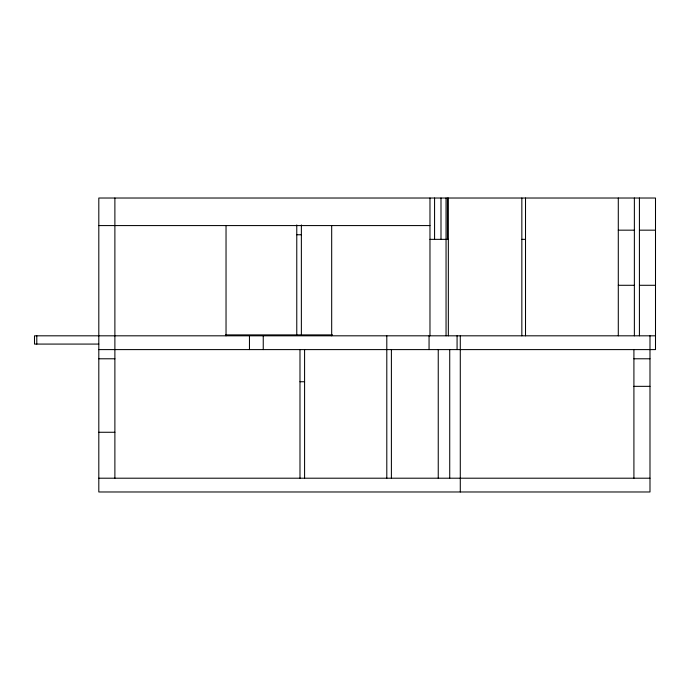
<?xml version="1.0" encoding="UTF-8"?>
<svg xmlns="http://www.w3.org/2000/svg" width="690" height="690" viewBox="0 0 690 690"><rect width="100%" height="100%" fill="white"/><g stroke="black" fill="none" stroke-linecap="round" stroke-linejoin="round"><path stroke-width="1.03" d="M98.808 225.578L429.974 225.578M618.292 230.167L634.369 230.167M639.423 230.167L655.5 230.167M296.769 234.764L301.366 234.764M429.974 239.352L448.345 239.352M521.838 239.352L525.513 239.352M618.292 285.289L634.369 285.289M639.423 285.289L655.5 285.289M225.578 334.892L332.52 334.892M655.5 335.814L34.5 335.814L34.5 344.077L98.808 344.077M98.808 349.597L655.5 349.597L655.5 198.021L98.808 198.021L98.808 491.979L649.989 491.979L649.989 335.814M98.808 358.783L114.885 358.783M633.912 358.783L649.989 358.783M299.986 381.743L304.583 381.743M633.912 386.34L649.989 386.34M98.808 432.268L114.885 432.268M98.808 478.205L649.989 478.205M639.423 198.021L639.423 335.814M634.369 198.021L634.369 335.814M633.912 349.597L633.912 478.205M618.292 198.021L618.292 335.814M525.513 198.021L525.513 335.814M521.838 198.021L521.838 335.814M460.29 335.814L460.29 491.979M457.073 335.814L457.073 349.597M449.725 349.597L449.725 478.205M448.345 198.021L448.345 335.814M447.43 198.021L447.43 239.352M446.05 198.021L446.05 335.814M440.996 198.021L440.996 239.352M438.245 349.597L438.245 478.205M434.571 198.021L434.571 239.352M429.974 198.021L429.974 335.814M429.059 335.814L429.059 349.597M391.394 349.597L391.394 478.205M386.797 335.814L386.797 478.205M331.683 225.578L331.683 335.814M304.583 349.597L304.583 478.205M301.366 224.931L301.366 334.736M299.986 349.597L299.986 478.205M296.769 224.931L296.769 334.736M263.244 335.814L263.244 349.597M249.461 335.814L249.461 349.597M226.035 225.578L226.035 335.814M114.885 198.021L114.885 478.205M36.794 335.814L36.794 344.077"/></g></svg>
